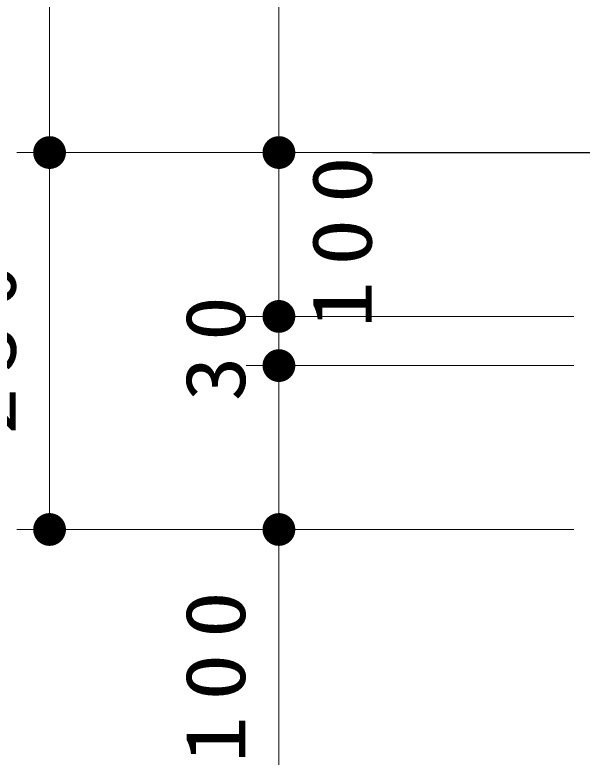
# Model space of a CAD drawing. Units: millimetres on the paper, scale 1:20. Extents: x -365 to 0, y 0 to 257.
# Drawn here: x -319.88 to -302.58, y 93.64 to 116.52 of the extents above; entities that cross this region are included whole.
import ezdxf

# ---------------------------------------------------------------- set-up
doc = ezdxf.new("R2010")
doc.units = ezdxf.units.MM
doc.layers.add('1_20', color=7, linetype='Continuous', lineweight=25)
doc.styles.add('ＭＳ ゴシック', font='')
doc.styles.get('ＭＳ ゴシック').set_extended_font_data('MS Gothic')

# ---------------------------------------------------------------- blocks, each defined once
blk = doc.blocks.new('filled_dot')
at = {"color": 0, "linetype": 'Continuous', "lineweight": -2, "const_width": 1.25}
blk.add_lwpolyline([(-0.625, 0, 1), (0.625, 0, 1)], format="xyb", close=True, dxfattribs=at)

msp = doc.modelspace()

# ---------------------------------------------------------------- linework, layer by layer
at = {"layer": '1_20', "lineweight": 13}
for p, q in [((-318.827, 112.325), (-318.827, 132.325)), ((-311.827, 112.325), (-311.827, 127.525)), ((-309.969, 112.325), (-319.827, 112.325)), ((-305.327, 112.325), (-319.827, 112.325)), ((-318.827, 100.825), (-318.827, 112.325)), ((-309.969, 112.325), (-312.827, 112.325)), ((-311.827, 107.325), (-311.827, 112.325)), ((-302.827, 107.325), (-312.827, 107.325)), ((-311.827, 105.825), (-311.827, 107.325)), ((-302.827, 105.825), (-312.827, 105.825)), ((-311.827, 93.64), (-311.827, 105.825)), ((-302.827, 100.825), (-319.827, 100.825))]:
    msp.add_line(p, q, dxfattribs=at)
at = {"layer": '1_20'}
msp.add_line((-308.969, 112.325), (-299.773, 112.325), dxfattribs=at)

# ---------------------------------------------------------------- block references
at = {"layer": '1_20', "lineweight": 13, "xscale": 0.4, "yscale": 0.4}
for p, rotation in [((-318.827, 112.325), 90), ((-318.827, 112.325), 270), ((-311.827, 112.325), 90), ((-311.827, 112.325), 270), ((-311.827, 107.325), 90), ((-311.827, 107.325), 270), ((-311.827, 105.825), 270), ((-311.827, 105.825), 90), ((-318.827, 100.825), 90), ((-311.827, 100.825), 90)]:
    msp.add_blockref('filled_dot', p, dxfattribs=dict(at, rotation=rotation))

# ---------------------------------------------------------------- texts
at = {"layer": '1_20', "char_height": 1.833, "rotation": 90, "style": 'ＭＳ ゴシック'}
for s, insert, attachment_point in [('\\T1.33;\\W1.15;100', (-310.827, 109.825), 2), ('\\T1.33;\\W1.15;230', (-319.827, 106.575), 8), ('\\T1.34;\\W1.1;30', (-312.827, 106.575), 8), ('\\T1.33;\\W1.15;100', (-312.827, 96.557), 8)]:
    msp.add_mtext(s, dxfattribs=dict(at, insert=insert, attachment_point=attachment_point))

doc.saveas('drawing.dxf')
